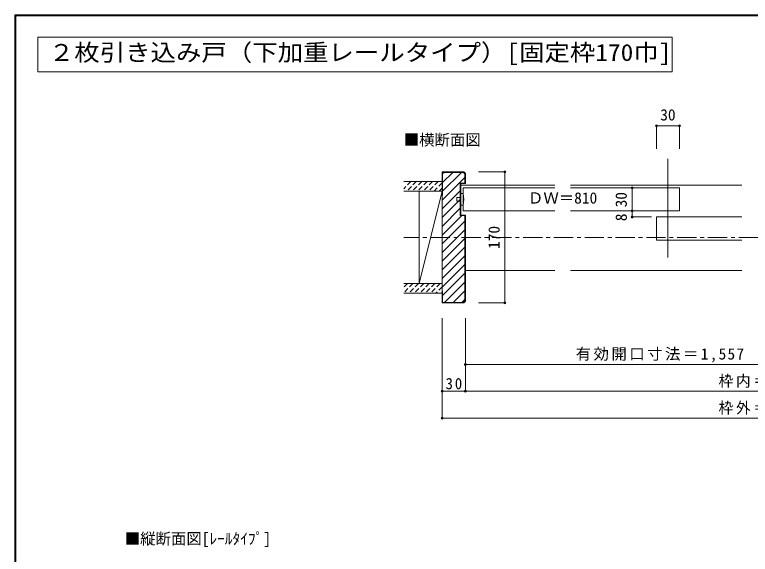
# Model space of a CAD drawing. Units: millimetres at full size, sheet at 1:5; details may follow other scales. Extents: x -973 to 977, y -718 to 696.
# Drawn here: x -973 to -18, y -5 to 696 of the extents above; entities that cross this region are included whole.
import ezdxf
from ezdxf.enums import TextEntityAlignment as Align

# ---------------------------------------------------------------- set-up
doc = ezdxf.new("R2010")
doc.units = ezdxf.units.MM
doc.header["$LTSCALE"] = 5
doc.header["$PDMODE"] = 32
doc.header["$PDSIZE"] = 2.5
doc.linetypes.add('CHAIN1', pattern=[8, 5, -1, 1, -1])
doc.linetypes.add('DASHED1', pattern=[1.8, 1.2, -0.6])
for name, color, linetype, lineweight in [('0-1_通り芯', 4, 'CHAIN1', 9), ('0-2_柱', 3, 'Continuous', 9), ('0-3_仕上げ', 2, 'Continuous', 9), ('0-4_枠', 3, 'Continuous', 9), ('0-6_扉', 6, 'Continuous', 9), ('0-7_金物', 7, 'Continuous', 9), ('0-A_文字', 7, 'Continuous', 9), ('0-B_寸法', 7, 'Continuous', 9), ('0-C_ハッチ', 4, 'DASHED1', 9), ('F-1_枠', 6, 'Continuous', 9)]:
    doc.layers.add(name, color=color, linetype=linetype, lineweight=lineweight)
doc.styles.add('ＭＳ ゴシック', font='')
doc.styles.get('ＭＳ ゴシック').set_extended_font_data('MS Gothic')

msp = doc.modelspace()

# ---------------------------------------------------------------- linework, layer by layer
at = {"layer": '0-1_通り芯'}
msp.add_line((471.653, 406.5), (-468.347, 406.5), dxfattribs=at)
at = {"layer": '0-2_柱'}
msp.add_line((-448.226, 346.5), (-448.226, 466.5), dxfattribs=at)
at = {"layer": '0-2_柱', "color": 7}
msp.add_line((-448.226, 346.5), (-418.347, 466.5), dxfattribs=at)
at = {"layer": '0-3_仕上げ'}
for p, q in [((-468.347, 479), (-418.347, 479)), ((-468.347, 466.5), (-418.347, 466.5)), ((-468.347, 346.5), (-418.347, 346.5)), ((-468.347, 334), (-418.347, 334))]:
    msp.add_line(p, q, dxfattribs=at)
at = {"layer": '0-4_枠'}
for p, q in [((-418.347, 321.5), (-418.347, 491.5)), ((-390.468, 491.5), (-418.347, 491.5)), ((-417.847, 461.5), (-417.847, 491)), ((-390.675, 491), (-417.847, 491)), ((-390.675, 491), (-388.847, 489.171)), ((-390.468, 491.5), (-388.347, 489.379)), ((-388.847, 489.171), (-388.847, 477)), ((-388.347, 489.379), (-388.347, 476.5)), ((-394.847, 477), (-394.847, 435)), ((-394.847, 477), (-388.847, 477)), ((-394.347, 476.5), (-388.347, 476.5)), ((-394.347, 476.5), (-394.347, 435.5)), ((-417.847, 461.5), (-418.347, 461.5)), ((-394.847, 435), (-388.847, 435)), ((-394.347, 435.5), (-388.347, 435.5)), ((-388.847, 323.828), (-388.847, 435)), ((-388.347, 323.621), (-388.347, 435.5)), ((-390.468, 321.5), (-418.347, 321.5)), ((-390.676, 322), (-417.847, 322)), ((-390.676, 322), (-388.847, 323.828)), ((-390.468, 321.5), (-388.347, 323.621))]:
    msp.add_line(p, q, dxfattribs=at)
at = {"layer": '0-4_枠', "color": 4}
for p, q in [((-272.014, 474.5), (-394.347, 474.5)), ((-252.014, 474.5), (-29.339, 474.5)), ((-388.347, 363.5), (-272.014, 363.5)), ((-252.014, 363.5), (-29.339, 363.5))]:
    msp.add_line(p, q, dxfattribs=at)
at = {"layer": '0-4_枠'}
msp.add_lwpolyline([(-417.847, 322), (-417.847, 336.5), (-418.347, 336.5)], dxfattribs=at)
at = {"layer": '0-6_扉', "color": 3}
msp.add_line((-125.347, 508.5), (-125.347, 380.5), dxfattribs=at)
at = {"layer": '0-6_扉'}
for p, q in [((-391.347, 471), (-391.347, 441)), ((-391.347, 471), (-272.014, 471)), ((-252.014, 471), (-110.347, 471)), ((-110.347, 471), (-110.347, 441)), ((-391.347, 441), (-272.014, 441)), ((-252.014, 441), (-110.347, 441)), ((-140.347, 433), (-140.347, 403)), ((-140.347, 433), (-29.339, 433)), ((-140.347, 403), (-29.339, 403))]:
    msp.add_line(p, q, dxfattribs=at)
at = {"layer": '0-7_金物'}
for p, q in [((-394.347, 458.5), (-399.347, 458.5)), ((-391.347, 463.5), (-394.347, 463.5))]:
    msp.add_line(p, q, dxfattribs=at)
for points in [[(-394.347, 453.5), (-399.347, 453.5), (-399.347, 458.5)], [(-391.347, 448.5), (-394.347, 448.5), (-394.347, 463.5)]]:
    msp.add_lwpolyline(points, dxfattribs=at)
msp.add_arc((-421.798, 456), 31.361, 346.16371, 13.83632, dxfattribs=at)
at = {"layer": '0-A_文字', "color": 3}
for p, q in [((-943.333, 666.667), (-943.333, 621.667)), ((-943.333, 666.667), (-119.732, 666.667)), ((-119.732, 666.667), (-119.732, 621.667)), ((-943.333, 621.667), (-119.732, 621.667))]:
    msp.add_line(p, q, dxfattribs=at)
at = {"layer": '0-B_寸法', "color": 4}
for p, q in [((-140.347, 551.5), (-110.347, 551.5)), ((-140.347, 521.5), (-140.347, 551.5)), ((-110.347, 521.5), (-110.347, 551.5)), ((-336.925, 491.5), (-371.447, 491.5)), ((-336.925, 321.5), (-336.925, 491.5)), ((-171.856, 471), (-171.856, 433)), ((-146.809, 471), (-171.856, 471)), ((-146.809, 441), (-171.856, 441)), ((-171.856, 433), (-146.809, 433)), ((-336.925, 321.5), (-371.447, 321.5)), ((-418.347, 171.5), (-418.347, 301.5)), ((-388.347, 206.5), (-388.347, 301.5)), ((-388.347, 241.5), (110.653, 241.5)), ((-388.347, 206.5), (-418.347, 206.5)), ((391.653, 206.5), (-388.347, 206.5)), ((-418.347, 171.5), (421.653, 171.5))]:
    msp.add_line(p, q, dxfattribs=at)
at = {"layer": '0-B_寸法'}
for p in [(-140.347, 551.5), (-110.347, 551.5), (-336.925, 491.5), (-171.856, 471), (-171.856, 441), (-171.856, 433), (-336.925, 321.5), (-388.347, 241.5), (-418.347, 206.5), (-388.347, 206.5), (-418.347, 171.5)]:
    msp.add_point(p, dxfattribs=at)
at = {"layer": '0-C_ハッチ', "linetype": 'Continuous'}
for p, q in [((-417.847, 489.196), (-416.043, 491)), ((-417.847, 466.568), (-393.415, 491)), ((-417.847, 477.882), (-404.729, 491)), ((-418.347, 454.755), (-388.847, 484.255)), ((-418.347, 443.441), (-394.847, 466.941)), ((-418.347, 432.127), (-394.847, 455.627)), ((-418.347, 420.814), (-394.847, 444.313)), ((-418.347, 409.5), (-392.847, 435)), ((-418.347, 398.186), (-388.847, 427.686)), ((-418.347, 386.872), (-388.847, 416.372)), ((-418.347, 375.559), (-388.847, 405.059)), ((-418.347, 364.245), (-388.847, 393.745)), ((-418.347, 352.931), (-388.847, 382.431)), ((-418.347, 341.617), (-388.847, 371.118)), ((-417.847, 330.803), (-388.847, 359.804)), ((-415.337, 322), (-388.847, 348.49)), ((-404.023, 322), (-388.847, 337.177)), ((-392.71, 322), (-388.847, 325.863))]:
    msp.add_line(p, q, dxfattribs=at)
at = {"layer": '0-C_ハッチ'}
for p, q in [((-459.134, 479), (-468.347, 469.787)), ((-452.063, 479), (-464.563, 466.5)), ((-444.992, 479), (-457.492, 466.5)), ((-437.921, 479), (-450.421, 466.5)), ((-430.85, 479), (-443.35, 466.5)), ((-423.779, 479), (-436.279, 466.5)), ((-418.347, 477.361), (-429.208, 466.5)), ((-418.347, 470.29), (-422.137, 466.5)), ((-463.497, 346.5), (-468.347, 341.65)), ((-456.426, 346.5), (-468.347, 334.579)), ((-449.355, 346.5), (-461.855, 334)), ((-442.284, 346.5), (-454.784, 334)), ((-435.213, 346.5), (-447.713, 334)), ((-428.142, 346.5), (-440.642, 334)), ((-421.071, 346.5), (-433.571, 334)), ((-418.347, 342.153), (-426.5, 334)), ((-418.347, 335.081), (-419.429, 334))]:
    msp.add_line(p, q, dxfattribs=at)
at = {"layer": 'F-1_枠'}
for p, q in [((-973.347, 695.833), (-973.347, -700.833)), ((-973.347, 695.833), (976.653, 695.833)), ((-973.347, 695), (976.653, 695)), ((-973.347, 694.167), (976.653, 694.167)), ((-972.514, 695.833), (-972.514, -700.833)), ((-971.68, 695.833), (-971.68, -700.833))]:
    msp.add_line(p, q, dxfattribs=at)

# ---------------------------------------------------------------- texts
at = {"layer": '0-A_文字', "color": 3, "style": 'ＭＳ ゴシック', "width": 1.1}
msp.add_text('２枚引き込み戸（下加重レールタイプ）[固定枠170巾]', height=21.99, dxfattribs=at).set_placement((-928.958, 629.167), align=Align.BOTTOM_LEFT)
at = {"layer": '0-A_文字', "style": 'ＭＳ ゴシック'}
for s, p in [('■横断面図', (-468.347, 521.5)), ('ＤＷ＝810', (-307.014, 446)), ('■縦断面図[ﾚｰﾙﾀｲﾌﾟ]', (-830.542, 3.335))]:
    msp.add_text(s, height=14.66, dxfattribs=at).set_placement(p, align=Align.BOTTOM_LEFT)
at = {"layer": '0-B_寸法', "style": 'ＭＳ ゴシック'}
msp.add_text('30', height=14.66, dxfattribs=at).set_placement((-135.347, 554), align=Align.BOTTOM_LEFT)
for s, p in [('30', (-174.356, 445.5)), ('8', (-174.356, 427.5)), ('170', (-339.425, 391.5))]:
    msp.add_text(s, height=14.66, rotation=90, dxfattribs=at).set_placement(p, align=Align.BOTTOM_LEFT)
at = {"layer": '0-B_寸法', "char_height": 14.66, "attachment_point": 7, "style": 'ＭＳ ゴシック'}
for s, insert in [('\\T1.16;有効開口寸法＝1,557', (-245.097, 244)), ('\\T1.19;\\W0.95;枠内＝2,367', (-59.597, 209)), ('\\T1.27;\\W0.95;30', (-413.972, 209)), ('\\T1.19;\\W0.95;枠外＝2,427', (-59.597, 174))]:
    msp.add_mtext(s, dxfattribs=dict(at, insert=insert))

doc.saveas('drawing.dxf')
